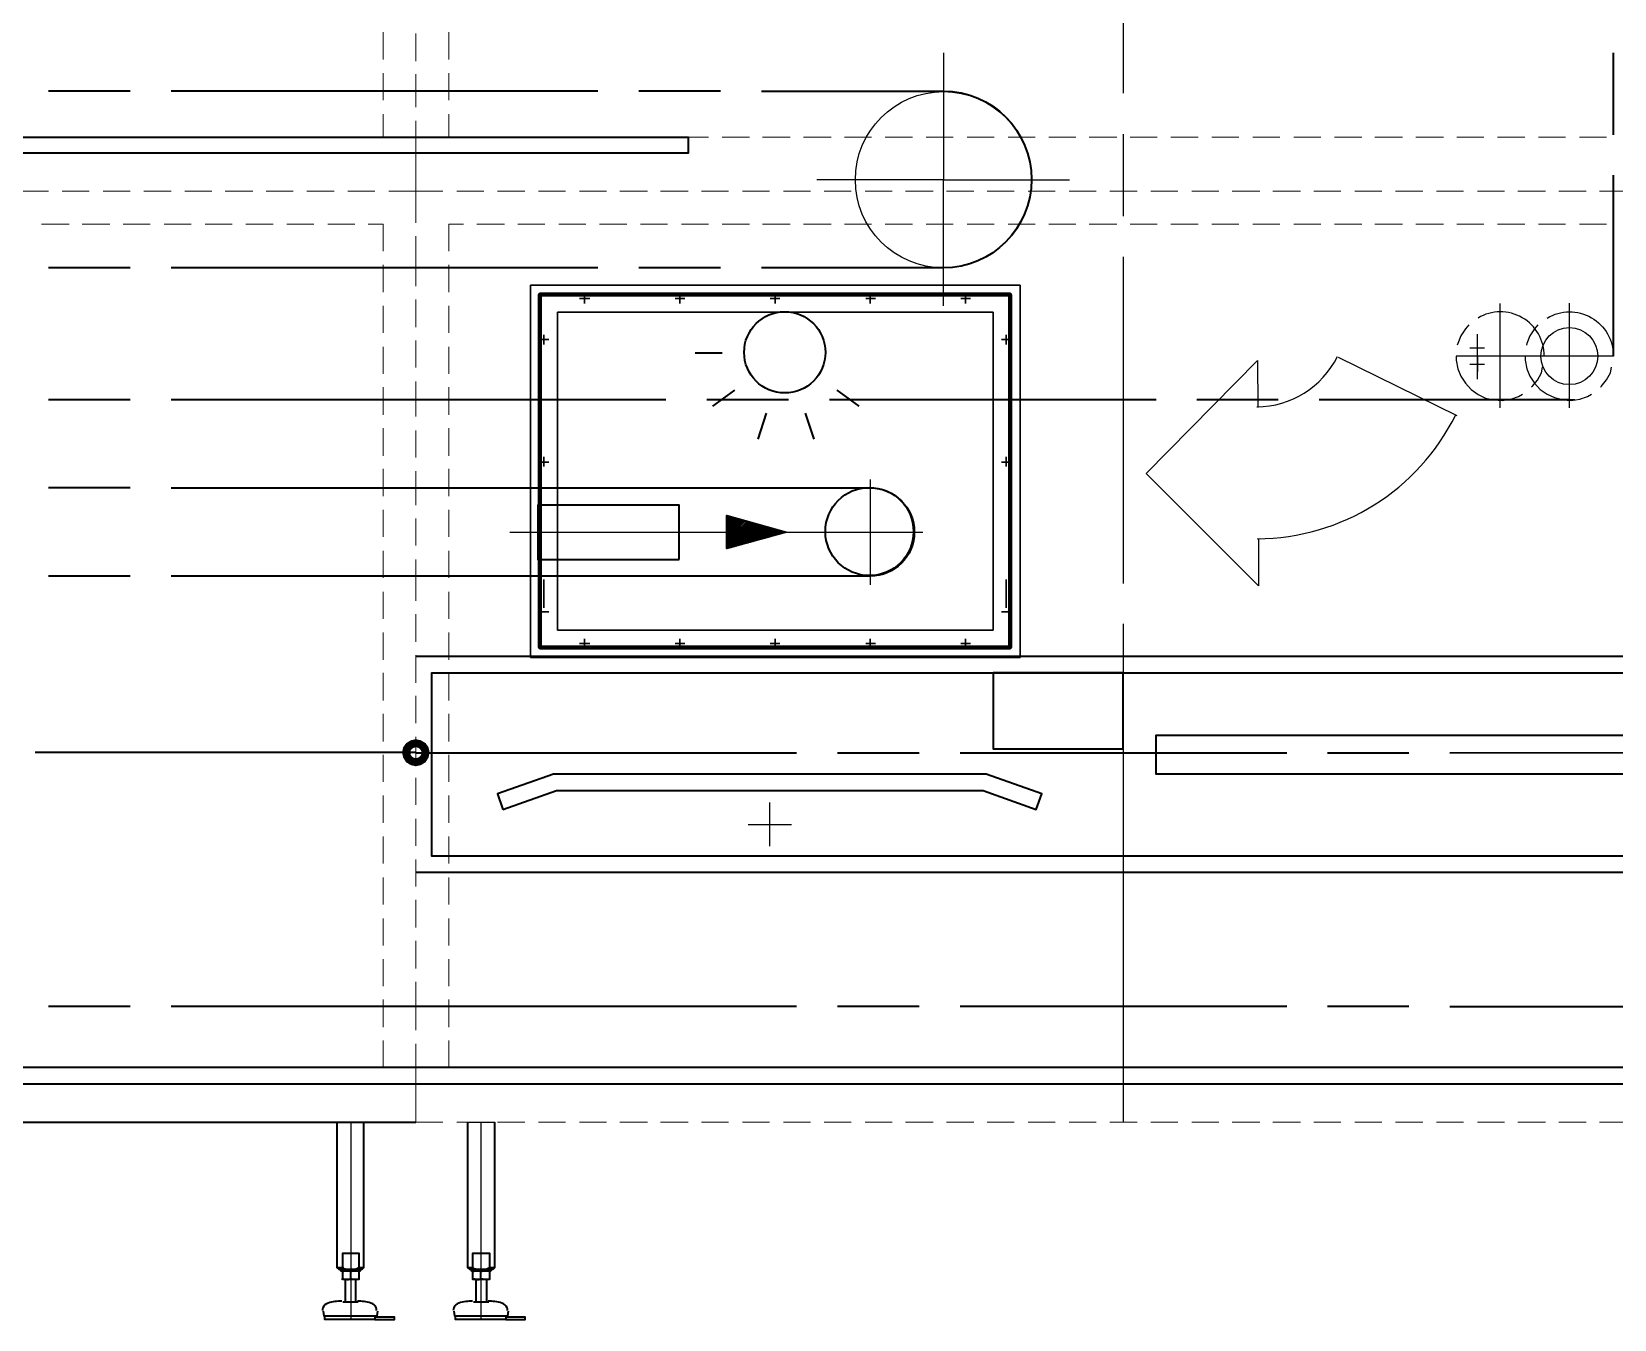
# Model space of a CAD drawing. Header units: millimetres. Extents: x 25096 to 30217, y 6541 to 10165.
# Drawn here: x 27162 to 27507.9, y 6863.4 to 7144.7 of the extents above; entities that cross this region are included whole.
import ezdxf

# ---------------------------------------------------------------- set-up
doc = ezdxf.new("R2010")
doc.units = ezdxf.units.MM
doc.layers.add('Equipment', color=123, linetype='Continuous')

# ---------------------------------------------------------------- blocks, each defined once
blk = doc.blocks.new('A$C970bf4b1')
at = {"layer": 'Equipment', "lineweight": 25}
for points in [[(-12135.7, 2852.5), (-12135.7, 2252.4)], [(-12466, 2326.5), (-12466, 2093.6), (-12234.2, 2093.6)], [(-12135.7, 2177.2), (-12135.7, 2026.9)], [(-12466, 1861.8), (-12466, 2093.6), (-12698.8, 2093.6)], [(-12135.7, 1951.8), (-12135.7, 1351.6)], [(-13134.9, 1875.6), (-13115.9, 1875.6), (-13134.9, 1875.6)], [(-13125.4, 1866.1), (-13125.4, 1884.1), (-13125.4, 1866.1)], [(-12959.2, 1875.6), (-12941.2, 1875.6), (-12959.2, 1875.6)], [(-12950.7, 1884.1), (-12950.7, 1866.1), (-12950.7, 1884.1)], [(-12766.6, 1875.6), (-12784.6, 1875.6), (-12766.6, 1875.6)], [(-12775, 1884.1), (-12775, 1866.1), (-12775, 1884.1)], [(-12590.9, 1875.6), (-12608.9, 1875.6), (-12590.9, 1875.6)], [(-12600.4, 1884.1), (-12600.4, 1866.1), (-12600.4, 1884.1)], [(-12416.2, 1875.6), (-12434.2, 1875.6), (-12416.2, 1875.6)], [(-12425.7, 1866.1), (-12425.7, 1884.1), (-12425.7, 1866.1)], [(-11443.5, 1866.1), (-11443.5, 1674.5)], [(-11316.5, 1867.1), (-11316.5, 1674.5)], [(-13200.5, 1790.9), (-13200.5, 1808.9), (-13200.5, 1790.9)], [(-12350.6, 1790.9), (-12350.6, 1808.9), (-12350.6, 1790.9)], [(-11500.7, 1826.9), (-11507, 1819.5), (-11515.5, 1806.8), (-11520.8, 1793), (-11521.8, 1789.8)], [(-11484.8, 1727.4), (-11484.8, 1810)], [(-11373.6, 1826.9), (-11380, 1819.5), (-11388.5, 1806.8), (-11393.8, 1793), (-11394.8, 1789.8)], [(-13209, 1800.4), (-13191, 1800.4), (-13209, 1800.4)], [(-12341.1, 1800.4), (-12359.1, 1800.4), (-12341.1, 1800.4)], [(-11498.5, 1784.6), (-11472.1, 1784.6)], [(-11887, 1433.1), (-11887, 1347.4), (-12093.4, 1553.8), (-11889.1, 1761.3), (-12093.4, 1553.8)], [(-11889.1, 1761.3), (-11888.1, 1675.5)], [(-11740.9, 1767.6), (-11522.9, 1660.7)], [(-11498.5, 1754.9), (-11472.1, 1754.9)], [(-11484.8, 1768.7), (-11484.8, 1741.2)], [(-11396.9, 1769.7), (-11396.9, 1762.3), (-11393.8, 1746.5), (-11388.5, 1732.7), (-11380, 1720), (-11369.4, 1708.3), (-11356.7, 1699.9), (-11342.9, 1693.5), (-11327.1, 1689.3), (-11312.3, 1688.2), (-11296.4, 1690.4), (-11282.6, 1695.6), (-11275.2, 1699.9)], [(-11385.3, 1712.6), (-11384.2, 1713.6), (-11374.7, 1725.3), (-11367.3, 1739), (-11365.2, 1749.6)], [(-11258.3, 1712.6), (-11257.2, 1713.6), (-11247.7, 1726.3), (-11240.3, 1739), (-11238.2, 1749.6)], [(-11305.9, 1689.3), (-11581.1, 1689.3)], [(-13209, 1575), (-13191, 1575), (-13209, 1575)], [(-13200.5, 1566.5), (-13200.5, 1584.5), (-13200.5, 1566.5)], [(-12341.1, 1575), (-12359.1, 1575), (-12341.1, 1575)], [(-12350.6, 1566.5), (-12350.6, 1584.5), (-12350.6, 1566.5)], [(-12600.4, 1543.2), (-12600.4, 1349.5)], [(-13263, 1445.9), (-12504.1, 1445.9)], [(-13200.5, 1307.2), (-13200.5, 1359.1), (-13200.5, 1307.2)], [(-12350.6, 1307.2), (-12350.6, 1359.1), (-12350.6, 1307.2)], [(-13209, 1299.8), (-13191, 1299.8), (-13209, 1299.8)], [(-12341.1, 1299.8), (-12359.1, 1299.8), (-12341.1, 1299.8)], [(-12135.7, 1277.6), (-12135.7, 1127.3)], [(-13134.9, 1241.6), (-13115.9, 1241.6), (-13134.9, 1241.6)], [(-13125.4, 1250), (-13125.4, 1232), (-13125.4, 1250)], [(-12959.2, 1241.6), (-12941.2, 1241.6), (-12959.2, 1241.6)], [(-12950.7, 1250), (-12950.7, 1232), (-12950.7, 1250)], [(-12766.6, 1241.6), (-12784.6, 1241.6), (-12766.6, 1241.6)], [(-12775, 1250), (-12775, 1232), (-12775, 1250)], [(-12590.9, 1241.6), (-12608.9, 1241.6), (-12590.9, 1241.6)], [(-12600.4, 1250), (-12600.4, 1232), (-12600.4, 1250)], [(-12416.2, 1241.6), (-12434.2, 1241.6), (-12416.2, 1241.6)], [(-12425.7, 1250), (-12425.7, 1232), (-12425.7, 1250)], [(-12135.7, 1052.1), (-12135.7, 362)], [(-12785.6, 949.4), (-12785.6, 869)], [(-12824.8, 909.2), (-12745.4, 909.2)], [(-13580.5, 362), (-13555.1, 362), (-13530.8, 362)], [(-13555.1, 362), (-13555.1, 0)], [(-13340.3, 362), (-13315.9, 362), (-13290.5, 362)], [(-13315.9, 362), (-13315.9, 0)]]:
    blk.add_lwpolyline(points, dxfattribs=at)
at = {"layer": 'Equipment', "lineweight": 20}
for points in [[(-13495.8, 2364.6), (-13495.8, 2314.8)], [(-13435.5, 2311.7), (-13435.5, 2362.5)], [(-13375.2, 2314.8), (-13375.2, 2364.6)], [(-13495.8, 2289.4), (-13495.8, 2239.7)], [(-13435.5, 2227), (-13435.5, 2256.6), (-13435.5, 2287.3)], [(-13375.2, 2239.7), (-13375.2, 2289.4)], [(-13495.8, 2214.3), (-13495.8, 2172), (-13523.4, 2172)], [(-13347.7, 2172), (-13375.2, 2172), (-13375.2, 2214.3)], [(-13435.5, 2014.2), (-13435.5, 2072.5), (-13385.8, 2072.5), (-13435.5, 2072.5), (-13435.5, 2142.3), (-13435.5, 2172), (-13435.5, 2201.6)], [(-14072.7, 2172), (-14123.5, 2172)], [(-13997.6, 2172), (-14048.4, 2172)], [(-13923.5, 2172), (-13973.2, 2172)], [(-13848.3, 2172), (-13898.1, 2172)], [(-13773.2, 2172), (-13822.9, 2172)], [(-13698, 2172), (-13747.8, 2172)], [(-13622.9, 2172), (-13672.6, 2172)], [(-13547.7, 2172), (-13597.5, 2172)], [(-13272.5, 2172), (-13323.3, 2172)], [(-13198.4, 2172), (-13248.2, 2172)], [(-13123.3, 2172), (-13173, 2172)], [(-13048.1, 2172), (-13097.9, 2172)], [(-12973, 2172), (-13022.7, 2172)], [(-12897.8, 2172), (-12947.6, 2172)], [(-12822.7, 2172), (-12872.4, 2172)], [(-12747.5, 2172), (-12798.3, 2172)], [(-12672.4, 2172), (-12723.2, 2172)], [(-12598.3, 2172), (-12648, 2172)], [(-12523.1, 2172), (-12572.9, 2172)], [(-12448, 2172), (-12497.7, 2172)], [(-12372.8, 2172), (-12422.6, 2172)], [(-12297.7, 2172), (-12347.4, 2172)], [(-12222.5, 2172), (-12272.3, 2172)], [(-12147.4, 2172), (-12198.2, 2172)], [(-12073.3, 2172), (-12123, 2172)], [(-11998.1, 2172), (-12047.9, 2172)], [(-11923, 2172), (-11972.7, 2172)], [(-11847.8, 2172), (-11897.6, 2172)], [(-11772.7, 2172), (-11822.4, 2172)], [(-11697.5, 2172), (-11747.3, 2172)], [(-11622.4, 2172), (-11673.2, 2172)], [(-11547.2, 2172), (-11598, 2172)], [(-11473.1, 2172), (-11522.9, 2172)], [(-11398, 2172), (-11447.7, 2172)], [(-11322.8, 2172), (-11372.6, 2172)], [(-11247.7, 2172), (-11297.4, 2172)], [(-14123.5, 2012.1), (-14072.7, 2012.1)], [(-14048.4, 2012.1), (-13997.6, 2012.1)], [(-13973.2, 2012.1), (-13923.5, 2012.1)], [(-13898.1, 2012.1), (-13848.3, 2012.1)], [(-13822.9, 2012.1), (-13773.2, 2012.1)], [(-13747.8, 2012.1), (-13698, 2012.1)], [(-13672.6, 2012.1), (-13622.9, 2012.1)], [(-13597.5, 2012.1), (-13547.7, 2012.1)], [(-13523.4, 2012.1), (-13495.8, 2012.1), (-13495.8, 1962.4)], [(-13375.2, 1962.4), (-13375.2, 2012.1), (-13347.7, 2012.1)], [(-13323.3, 2012.1), (-13272.5, 2012.1)], [(-13248.2, 2012.1), (-13198.4, 2012.1)], [(-13173, 2012.1), (-13123.3, 2012.1)], [(-13097.9, 2012.1), (-13048.1, 2012.1)], [(-13022.7, 2012.1), (-12973, 2012.1)], [(-12947.6, 2012.1), (-12897.8, 2012.1)], [(-12872.4, 2012.1), (-12822.7, 2012.1)], [(-12798.3, 2012.1), (-12747.5, 2012.1)], [(-12723.2, 2012.1), (-12672.4, 2012.1)], [(-12648, 2012.1), (-12598.3, 2012.1)], [(-12572.9, 2012.1), (-12523.1, 2012.1)], [(-12497.7, 2012.1), (-12448, 2012.1)], [(-12422.6, 2012.1), (-12372.8, 2012.1)], [(-12347.4, 2012.1), (-12297.7, 2012.1)], [(-12272.3, 2012.1), (-12222.5, 2012.1)], [(-12198.2, 2012.1), (-12147.4, 2012.1)], [(-12123, 2012.1), (-12073.3, 2012.1)], [(-12047.9, 2012.1), (-11998.1, 2012.1)], [(-11972.7, 2012.1), (-11923, 2012.1)], [(-11897.6, 2012.1), (-11847.8, 2012.1)], [(-11822.4, 2012.1), (-11772.7, 2012.1)], [(-11747.3, 2012.1), (-11697.5, 2012.1)], [(-11673.2, 2012.1), (-11622.4, 2012.1)], [(-11598, 2012.1), (-11547.2, 2012.1)], [(-11522.9, 2012.1), (-11473.1, 2012.1)], [(-11447.7, 2012.1), (-11398, 2012.1)], [(-11372.6, 2012.1), (-11322.8, 2012.1)], [(-11297.4, 2012.1), (-11247.7, 2012.1)], [(-13435.5, 1897.8), (-13435.5, 1931.7), (-13435.5, 1989.9)], [(-13495.8, 1937), (-13495.8, 1887.2)], [(-13375.2, 1887.2), (-13375.2, 1937)], [(-13495.8, 1861.8), (-13495.8, 1812.1)], [(-13435.5, 1822.7), (-13435.5, 1873.5)], [(-13375.2, 1812.1), (-13375.2, 1861.8)], [(-13495.8, 1786.7), (-13495.8, 1736.9)], [(-13435.5, 1748.6), (-13435.5, 1798.3)], [(-13375.2, 1736.9), (-13375.2, 1786.7)], [(-13435.5, 1658.6), (-13435.5, 1689.3), (-13435.5, 1723.2)], [(-13495.8, 1712.6), (-13495.8, 1661.8)], [(-13375.2, 1661.8), (-13375.2, 1712.6)], [(-13495.8, 1637.4), (-13495.8, 1586.6)], [(-13435.5, 1583.5), (-13435.5, 1633.2)], [(-13375.2, 1586.6), (-13375.2, 1637.4)], [(-13495.8, 1562.3), (-13495.8, 1512.5)], [(-13435.5, 1495.6), (-13435.5, 1527.4), (-13435.5, 1558)], [(-13375.2, 1512.5), (-13375.2, 1562.3)], [(-13495.8, 1487.1), (-13495.8, 1437.4)], [(-13375.2, 1437.4), (-13375.2, 1487.1)], [(-13435.5, 1421.5), (-13435.5, 1471.3)], [(-13495.8, 1412), (-13495.8, 1362.2)], [(-13435.5, 1319.9), (-13435.5, 1365.4), (-13435.5, 1396.1)], [(-13375.2, 1362.2), (-13375.2, 1412)], [(-13495.8, 1336.8), (-13495.8, 1287.1)], [(-13375.2, 1287.1), (-13375.2, 1336.8)], [(-13435.5, 1244.7), (-13435.5, 1295.6)], [(-13495.8, 1261.7), (-13495.8, 1211.9)], [(-13375.2, 1211.9), (-13375.2, 1261.7)], [(-13435.5, 1169.6), (-13435.5, 1220.4)], [(-13495.8, 1187.6), (-13495.8, 1136.8)], [(-13375.2, 1136.8), (-13375.2, 1187.6)], [(-13435.5, 1095.5), (-13435.5, 1145.2)], [(-13495.8, 1112.4), (-13495.8, 1061.6)], [(-13375.2, 1061.6), (-13375.2, 1112.4)], [(-13435.5, 1020.4), (-13435.5, 1070.1)], [(-13495.8, 1037.3), (-13495.8, 987.5)], [(-13375.2, 987.5), (-13375.2, 1037.3)], [(-13435.5, 945.2), (-13435.5, 994.9)], [(-13495.8, 962.1), (-13495.8, 912.4)], [(-13375.2, 912.4), (-13375.2, 962.1)], [(-13435.5, 870.1), (-13435.5, 919.8)], [(-13495.8, 887), (-13495.8, 837.2)], [(-13375.2, 837.2), (-13375.2, 887)], [(-13435.5, 794.9), (-13435.5, 844.6)], [(-13495.8, 811.8), (-13495.8, 762.1)], [(-13375.2, 762.1), (-13375.2, 811.8)], [(-13435.5, 719.8), (-13435.5, 770.6)], [(-13495.8, 736.7), (-13495.8, 686.9)], [(-13375.2, 686.9), (-13375.2, 736.7)], [(-13435.5, 644.6), (-13435.5, 695.4)], [(-13495.8, 661.5), (-13495.8, 611.8)], [(-13375.2, 611.8), (-13375.2, 661.5)], [(-13435.5, 531.3), (-13435.5, 574.7), (-13435.5, 620.3)], [(-13495.8, 587.4), (-13495.8, 536.6)], [(-13375.2, 536.6), (-13375.2, 587.4)], [(-13495.8, 512.3), (-13495.8, 462.5), (-13523.4, 462.5)], [(-13385.8, 362), (-13435.5, 362), (-13435.5, 431.9), (-13435.5, 462.5), (-13435.5, 505.9)], [(-13347.7, 462.5), (-13375.2, 462.5), (-13375.2, 512.3)], [(-14072.7, 462.5), (-14123.5, 462.5)], [(-13997.6, 462.5), (-14048.4, 462.5)], [(-13923.5, 462.5), (-13973.2, 462.5)], [(-13848.3, 462.5), (-13898.1, 462.5)], [(-13773.2, 462.5), (-13822.9, 462.5)], [(-13698, 462.5), (-13747.8, 462.5)], [(-13622.9, 462.5), (-13672.6, 462.5)], [(-13547.7, 462.5), (-13597.5, 462.5)], [(-13272.5, 462.5), (-13323.3, 462.5)], [(-13198.4, 462.5), (-13248.2, 462.5)], [(-13123.3, 462.5), (-13173, 462.5)], [(-13048.1, 462.5), (-13097.9, 462.5)], [(-12973, 462.5), (-13022.7, 462.5)], [(-12897.8, 462.5), (-12947.6, 462.5)], [(-12822.7, 462.5), (-12872.4, 462.5)], [(-12747.5, 462.5), (-12798.3, 462.5)], [(-12672.4, 462.5), (-12723.2, 462.5)], [(-12598.3, 462.5), (-12648, 462.5)], [(-12523.1, 462.5), (-12572.9, 462.5)], [(-12448, 462.5), (-12497.7, 462.5)], [(-12372.8, 462.5), (-12422.6, 462.5)], [(-12297.7, 462.5), (-12347.4, 462.5)], [(-12222.5, 462.5), (-12272.3, 462.5)], [(-12147.4, 462.5), (-12198.2, 462.5)], [(-12073.3, 462.5), (-12123, 462.5)], [(-11998.1, 462.5), (-12047.9, 462.5)], [(-11923, 462.5), (-11972.7, 462.5)], [(-11847.8, 462.5), (-11897.6, 462.5)], [(-11772.7, 462.5), (-11822.4, 462.5)], [(-11697.5, 462.5), (-11747.3, 462.5)], [(-11622.4, 462.5), (-11673.2, 462.5)], [(-11547.2, 462.5), (-11598, 462.5)], [(-11473.1, 462.5), (-11522.9, 462.5)], [(-11398, 462.5), (-11447.7, 462.5)], [(-11322.8, 462.5), (-11372.6, 462.5)], [(-11247.7, 462.5), (-11297.4, 462.5)], [(-13310.6, 362), (-13360.4, 362)], [(-13235.5, 362), (-13285.2, 362)], [(-13160.3, 362), (-13210.1, 362)], [(-13085.2, 362), (-13134.9, 362)], [(-13010, 362), (-13060.8, 362)], [(-12934.9, 362), (-12985.7, 362)], [(-12860.8, 362), (-12910.5, 362)], [(-12785.6, 362), (-12835.4, 362)], [(-12710.5, 362), (-12760.2, 362)], [(-12635.3, 362), (-12685.1, 362)], [(-12560.2, 362), (-12609.9, 362)], [(-12485, 362), (-12535.8, 362)], [(-12409.9, 362), (-12460.7, 362)], [(-12335.8, 362), (-12385.5, 362)], [(-12260.6, 362), (-12310.4, 362)], [(-12185.5, 362), (-12235.2, 362)], [(-12110.3, 362), (-12160.1, 362)], [(-12035.2, 362), (-12084.9, 362)], [(-11960, 362), (-12009.8, 362)], [(-11884.9, 362), (-11935.7, 362)], [(-11809.7, 362), (-11860.5, 362)], [(-11735.6, 362), (-11785.4, 362)], [(-11660.5, 362), (-11710.2, 362)], [(-11585.3, 362), (-11635.1, 362)], [(-11510.2, 362), (-11559.9, 362)], [(-11435, 362), (-11484.8, 362)], [(-11359.9, 362), (-11410.7, 362)], [(-11284.7, 362), (-11335.5, 362)], [(-11210.6, 362), (-11260.4, 362)]]:
    blk.add_lwpolyline(points, dxfattribs=at)
at = {"layer": 'Equipment', "lineweight": 35}
for points in [[(-11235, 2176.2), (-11235, 2326.5)], [(-13960.5, 2256.6), (-14110.8, 2256.6)], [(-13101, 2256.6), (-13435.5, 2256.6), (-13885.4, 2256.6)], [(-12875.6, 2256.6), (-13025.9, 2256.6)], [(-11235, 1769.7), (-11235, 2102.1)], [(-13960.5, 1931.7), (-14110.8, 1931.7)], [(-13101, 1931.7), (-13435.5, 1931.7), (-13885.4, 1931.7)], [(-12875.6, 1931.7), (-13025.9, 1931.7)], [(-12872.4, 1775), (-12922.2, 1775)], [(-13960.5, 1689.3), (-14110.8, 1689.3)], [(-12976.1, 1689.3), (-13435.5, 1689.3), (-13885.4, 1689.3)], [(-12750.7, 1689.3), (-12901, 1689.3)], [(-12850.2, 1707.3), (-12890.4, 1677.7)], [(-12075.4, 1689.3), (-12675.5, 1689.3)], [(-12661.8, 1707.3), (-12621.6, 1677.7)], [(-11851, 1689.3), (-12000.2, 1689.3)], [(-11316.5, 1689.3), (-11775.9, 1689.3)], [(-12792, 1665), (-12806.8, 1617.3)], [(-12720, 1665), (-12704.1, 1617.3)], [(-13960.5, 1527.4), (-14110.8, 1527.4)], [(-12863.9, 1416.2), (-12863.9, 1476.5), (-12754.9, 1445.9), (-12863.9, 1416.2), (-12817.4, 1462.8)], [(-12863.9, 1473.4), (-12861.8, 1475.5)], [(-12863.9, 1467), (-12856.5, 1474.4)], [(-12863.9, 1470.2), (-12859.7, 1474.4)], [(-12863.9, 1463.8), (-12854.4, 1473.4)], [(-12863.9, 1457.5), (-12849.1, 1472.3)], [(-12863.9, 1460.7), (-12852.3, 1472.3)], [(-12863.9, 1454.3), (-12847, 1471.3)], [(-12863.9, 1451.1), (-12844.9, 1470.2)], [(-12863.9, 1448), (-12841.7, 1470.2)], [(-12863.9, 1444.8), (-12839.6, 1469.1)], [(-12863.9, 1441.6), (-12837.5, 1469.1)], [(-12863.9, 1438.4), (-12834.3, 1468.1)], [(-12863.9, 1435.3), (-12832.2, 1467)], [(-12863.9, 1432.1), (-12830.1, 1467)], [(-12863.9, 1428.9), (-12826.9, 1466)], [(-12863.9, 1425.7), (-12824.8, 1464.9)], [(-12863.9, 1422.6), (-12821.6, 1464.9)], [(-12863.9, 1419.4), (-12819.5, 1463.8)], [(-12859.7, 1417.3), (-12814.2, 1462.8)], [(-12855.5, 1418.3), (-12812.1, 1461.7)], [(-12851.2, 1419.4), (-12810, 1460.7)], [(-12847, 1420.4), (-12806.8, 1460.7)], [(-12842.8, 1422.6), (-12804.7, 1459.6)], [(-12837.5, 1423.6), (-12802.6, 1458.6)], [(-12833.3, 1424.7), (-12799.4, 1458.6)], [(-12829, 1425.7), (-12797.3, 1457.5)], [(-12824.8, 1426.8), (-12795.1, 1457.5)], [(-12820.6, 1427.9), (-12792, 1456.4)], [(-12816.3, 1428.9), (-12789.9, 1455.4)], [(-12812.1, 1431), (-12787.7, 1455.4)], [(-12806.8, 1432.1), (-12784.6, 1454.3)], [(-12802.6, 1433.1), (-12782.4, 1453.3)], [(-12798.3, 1434.2), (-12779.3, 1453.3)], [(-12794.1, 1435.3), (-12777.2, 1452.2)], [(-12789.9, 1436.3), (-12775, 1451.1)], [(-12785.6, 1437.4), (-12771.9, 1451.1)], [(-12781.4, 1439.5), (-12769.7, 1450.1)], [(-12776.1, 1440.6), (-12767.6, 1449)], [(-12771.9, 1441.6), (-12764.5, 1449)], [(-12767.6, 1442.7), (-12762.3, 1448)], [(-12763.4, 1443.7), (-12760.2, 1446.9)], [(-12759.2, 1444.8), (-12757, 1446.9)], [(-13960.5, 1365.4), (-14110.8, 1365.4)], [(-13435.5, 1218.3), (-10834.9, 1218.3)], [(-6565.1, 851), (-4429.1, 851), (-4429.1, 362), (-6565.1, 362), (-6565.1, 851), (-7784.4, 851), (-8700, 851), (-10834.9, 851), (-13405.9, 851), (-13405.9, 1187.6), (-10834.9, 1187.6)], [(-13435.5, 1041.5), (-14135.2, 1041.5)], [(-13435.5, 1040.5), (-12735.9, 1040.5)], [(-12660.7, 1040.5), (-12510.4, 1040.5)], [(-12435.3, 1040.5), (-11835.1, 1040.5)], [(-11760, 1040.5), (-11610.7, 1040.5)], [(-11535.6, 1040.5), (-10834.9, 1041.5), (-10368.1, 1041.5)], [(-13435.5, 821.4), (-10834.9, 821.4), (-8700, 821.4), (-7784.4, 821.4), (-6565.1, 821.4)], [(-13960.5, 574.7), (-14110.8, 574.7)], [(-12735.9, 574.7), (-13435.5, 574.7), (-13885.4, 574.7)], [(-12510.4, 574.7), (-12660.7, 574.7)], [(-11835.1, 574.7), (-12435.3, 574.7)], [(-11610.7, 574.7), (-11760, 574.7)], [(-11535.6, 574.7), (-10834.9, 574.7), (-10368.1, 574.7)], [(-10834.9, 462.5), (-13435.5, 462.5), (-17335.9, 462.5), (-21236.3, 462.5), (-25136.8, 462.5)], [(-10834.9, 431.9), (-13435.5, 431.9), (-17335.9, 431.9), (-21236.3, 431.9), (-25136.8, 431.9)], [(-25136.8, 362), (-21236.3, 362), (-17335.9, 362), (-13435.5, 362)], [(-13580.5, 362), (-13580.5, 95.3), (-13577.3, 92.1), (-13564.6, 92.1), (-13567.8, 93.1), (-13569.9, 95.3)], [(-13555.1, 362), (-13555.1, 362)], [(-13546.7, 92.1), (-13534, 92.1), (-13530.8, 95.3), (-13530.8, 362)], [(-13340.3, 362), (-13340.3, 95.3), (-13337.1, 92.1), (-13324.4, 92.1), (-13327.6, 93.1), (-13330.7, 95.3)], [(-13315.9, 362), (-13315.9, 362)], [(-13306.4, 92.1), (-13293.7, 92.1), (-13290.5, 95.3), (-13290.5, 362)], [(-13580.5, 95.3), (-13569.9, 95.3), (-13569.9, 121.7), (-13540.3, 121.7), (-13540.3, 95.3), (-13530.8, 95.3)], [(-13340.3, 95.3), (-13330.7, 95.3), (-13330.7, 121.7), (-13300, 121.7), (-13300, 95.3), (-13290.5, 95.3)], [(-13574.2, 92.1), (-13574.2, 90), (-13573.1, 88.9), (-13538.2, 88.9), (-13537.1, 90), (-13537.1, 92.1)], [(-13574.2, 90), (-13537.1, 90)], [(-13562.5, 73), (-13569.9, 73), (-13569.9, 74.1), (-13569.9, 87.9), (-13566.8, 88.9), (-13562.5, 88.9)], [(-13569.9, 88.9), (-13569.9, 87.9)], [(-13564.6, 92.1), (-13546.7, 92.1), (-13540.3, 95.3)], [(-13540.3, 88.9), (-13540.3, 87.9), (-13540.3, 74.1), (-13544.5, 73), (-13547.7, 73), (-13562.5, 73), (-13559.4, 73), (-13555.1, 74.1), (-13555.1, 87.9), (-13551.9, 88.9), (-13547.7, 88.9)], [(-13333.9, 92.1), (-13333.9, 90), (-13332.8, 88.9), (-13297.9, 88.9), (-13296.9, 90), (-13296.9, 92.1)], [(-13333.9, 90), (-13296.9, 90)], [(-13323.3, 73), (-13330.7, 73), (-13330.7, 74.1), (-13330.7, 87.9), (-13326.5, 88.9), (-13323.3, 88.9)], [(-13330.7, 88.9), (-13330.7, 87.9)], [(-13324.4, 92.1), (-13306.4, 92.1), (-13300, 95.3)], [(-13300, 88.9), (-13300, 87.9), (-13300, 74.1), (-13304.3, 73), (-13307.4, 73), (-13323.3, 73), (-13319.1, 73), (-13315.9, 74.1), (-13315.9, 87.9), (-13311.7, 88.9), (-13307.4, 88.9)], [(-13565.7, 73), (-13565.7, 31.8)], [(-13540.3, 74.1), (-13540.3, 73), (-13547.7, 73)], [(-13545.6, 31.8), (-13545.6, 73)], [(-13325.4, 73), (-13325.4, 31.8)], [(-13300, 74.1), (-13300, 73), (-13307.4, 73)], [(-13305.3, 31.8), (-13305.3, 73)], [(-13541.4, 31.8), (-13569.9, 31.8)], [(-13301.1, 31.8), (-13329.7, 31.8)], [(-13605.9, 14.8), (-13604.9, 6.4), (-13506.4, 6.4), (-13505.4, 14.8)], [(-13510.7, 0), (-13488.4, 0), (-13474.7, 0), (-13474.7, 4.2), (-13488.4, 4.2), (-13510.7, 4.2), (-13510.7, 0), (-13602.8, 0), (-13602.8, 6.4)], [(-13508.5, 4.2), (-13508.5, 6.4)], [(-13365.7, 14.8), (-13364.6, 6.4), (-13266.2, 6.4), (-13265.1, 14.8)], [(-13270.4, 0), (-13248.2, 0), (-13234.4, 0), (-13234.4, 4.2), (-13248.2, 4.2), (-13270.4, 4.2), (-13270.4, 0), (-13362.5, 0), (-13362.5, 6.4)], [(-13268.3, 4.2), (-13268.3, 6.4)]]:
    blk.add_lwpolyline(points, dxfattribs=at)
for points in [[(-12800.4, 2256.6), (-12466, 2256.6, -0.996748), (-12466, 1931.7), (-12800.4, 1931.7)], [(-13885.4, 1527.4), (-13435.5, 1527.4), (-12600.4, 1527.4, -0.998281), (-12600.4, 1365.4), (-13435.5, 1365.4), (-13885.4, 1365.4)], [(-13571.6, 33.6, 0.063626), (-13596.6, 30, 0.236851), (-13606.3, 21, 0.11896), (-13607, 16.4)], [(-13507.6, 16.4, 0.11896), (-13508.3, 21, 0.236851), (-13518, 30, 0.063626), (-13543, 33.6)], [(-13331.3, 33.6, 0.063626), (-13356.3, 30, 0.236851), (-13366, 21, 0.11896), (-13366.7, 16.4)], [(-13267.3, 16.4, 0.11896), (-13268, 21, 0.236851), (-13277.7, 30, 0.063626), (-13302.7, 33.6)]]:
    blk.add_lwpolyline(points, format="xyb", dxfattribs=at)
for points in [[(-17335.9, 2172), (-13435.5, 2172), (-12934.9, 2172), (-12934.9, 2142.3), (-13435.5, 2142.3), (-17335.9, 2142.3), (-21236.3, 2142.3), (-25136.8, 2142.3), (-25136.8, 2172), (-21236.3, 2172)], [(-12951.8, 1396.1), (-12951.8, 1495.6), (-13211.1, 1495.6), (-13211.1, 1445.9), (-13211.1, 1396.1)], [(-12374.9, 1187.6), (-12374.9, 1047.9), (-12135.7, 1047.9), (-12135.7, 1187.6)], [(-10904.7, 1073.3), (-10904.7, 1001.3), (-12075.4, 1001.3), (-12075.4, 1073.3)], [(-13275.7, 936.7), (-13177.3, 971.7), (-12392.9, 971.7), (-12295.6, 936.7), (-12285, 965.3), (-12387.6, 1001.3), (-13182.5, 1001.3), (-13285.2, 965.3)]]:
    blk.add_lwpolyline(points, close=True, dxfattribs=at)
at = {"layer": 'Equipment', "lineweight": 20}
for points in [[(-14110.8, 2072.5), (-14160.6, 2072.5)], [(-14035.7, 2072.5), (-14085.4, 2072.5)], [(-13960.5, 2072.5), (-14010.3, 2072.5)], [(-13885.4, 2072.5), (-13935.1, 2072.5)], [(-13810.2, 2072.5), (-13860, 2072.5)], [(-13735.1, 2072.5), (-13785.9, 2072.5)], [(-13661, 2072.5), (-13710.7, 2072.5)], [(-13585.8, 2072.5), (-13635.6, 2072.5)], [(-13510.7, 2072.5), (-13560.4, 2072.5)], [(-13435.5, 2072.5), (-13485.3, 2072.5)], [(-13360.4, 2072.5), (-13310.6, 2072.5)], [(-13285.2, 2072.5), (-13235.5, 2072.5)], [(-13210.1, 2072.5), (-13160.3, 2072.5)], [(-13134.9, 2072.5), (-13085.2, 2072.5)], [(-13060.8, 2072.5), (-13010, 2072.5)], [(-12985.7, 2072.5), (-12934.9, 2072.5)], [(-12910.5, 2072.5), (-12860.8, 2072.5)], [(-12835.4, 2072.5), (-12785.6, 2072.5)], [(-12760.2, 2072.5), (-12710.5, 2072.5)], [(-12685.1, 2072.5), (-12635.3, 2072.5)], [(-12609.9, 2072.5), (-12560.2, 2072.5)], [(-12535.8, 2072.5), (-12485, 2072.5)], [(-12460.7, 2072.5), (-12409.9, 2072.5)], [(-12385.5, 2072.5), (-12335.8, 2072.5)], [(-12310.4, 2072.5), (-12260.6, 2072.5)], [(-12235.2, 2072.5), (-12185.5, 2072.5)], [(-12160.1, 2072.5), (-12110.3, 2072.5)], [(-12084.9, 2072.5), (-12035.2, 2072.5)], [(-12009.8, 2072.5), (-11960, 2072.5)], [(-11935.7, 2072.5), (-11884.9, 2072.5)], [(-11860.5, 2072.5), (-11809.7, 2072.5)], [(-11785.4, 2072.5), (-11735.6, 2072.5)], [(-11710.2, 2072.5), (-11660.5, 2072.5)], [(-11635.1, 2072.5), (-11585.3, 2072.5)], [(-11559.9, 2072.5), (-11510.2, 2072.5)], [(-11484.8, 2072.5), (-11435, 2072.5)], [(-11410.7, 2072.5), (-11359.9, 2072.5)], [(-11335.5, 2072.5), (-11284.7, 2072.5)], [(-11260.4, 2072.5), (-11210.6, 2072.5)]]:
    blk.add_lwpolyline(points, close=True, dxfattribs=at)
at = {"layer": 'Equipment', "lineweight": 25}
for points in [[(-12325.2, 1899.9), (-13224.9, 1899.9)], [(-13224.9, 1899.9), (-13224.9, 1216.2)], [(-12325.2, 1216.2), (-12325.2, 1899.9)], [(-12374.9, 1850.2), (-13175.1, 1850.2)], [(-13175.1, 1850.2), (-13175.1, 1265.9)], [(-12374.9, 1265.9), (-12374.9, 1850.2)], [(-13175.1, 1265.9), (-12374.9, 1265.9)], [(-13224.9, 1216.2), (-12325.2, 1216.2)]]:
    blk.add_lwpolyline(points, close=True, dxfattribs=at)
at = {"layer": 'Equipment', "lineweight": 70}
for points in [[(-12343.2, 1883), (-13207.9, 1883)], [(-13207.9, 1883), (-13207.9, 1234.2)], [(-12343.2, 1234.2), (-12343.2, 1883)], [(-13207.9, 1234.2), (-12343.2, 1234.2)]]:
    blk.add_lwpolyline(points, close=True, dxfattribs=at)
at = {"layer": 'Equipment', "lineweight": 25}
blk.add_lwpolyline([(-11356.7, 1839.6, -0.583595), (-11235, 1769.7), (-11523.9, 1769.7), (-11523.9, 1762.3), (-11520.8, 1746.5), (-11515.5, 1732.7), (-11507, 1720), (-11496.4, 1708.3), (-11483.7, 1698.8), (-11470, 1692.5), (-11454.1, 1689.3), (-11439.3, 1688.2), (-11423.4, 1690.4), (-11409.6, 1695.6), (-11402.2, 1699.9)], format="xyb", dxfattribs=at)
at = {"layer": 'Equipment', "lineweight": 50}
blk.add_lwpolyline([(-13275.7, 952.6), (-13275.7, 952.6)], dxfattribs=at)
at = {"layer": 'Equipment', "lineweight": 25}
for centre, radius in [((-12466, 2093.6), 161.9), ((-11315.9, 1769.6), 52.3)]:
    blk.add_circle(centre, radius, dxfattribs=at)
at = {"layer": 'Equipment', "lineweight": 35}
for centre, radius in [((-12757.6, 1776.5), 74.6), ((-12602, 1447.3), 81)]:
    blk.add_circle(centre, radius, dxfattribs=at)
at = {"layer": 'Equipment', "lineweight": 25}
for centre, radius, start, end in [((-11442.6, 1770.3), 80.6, 359.6127, 120.6832), ((-11890.7, 1842.1), 165.6, 270.204, 333.7874), ((-11890.7, 1842.1), 408, 270.204, 333.7874)]:
    blk.add_arc(centre, radius, start, end, dxfattribs=at)
at = {"layer": 'Equipment', "lineweight": 35}
for centre, start, end in [((-13565.2, 68), 70.2246, 89.5165), ((-13549.3, 68), 70.2246, 89.5165), ((-13324.9, 68), 70.2246, 89.5165), ((-13310.1, 68), 70.2246, 89.5165), ((-13564.2, 96.6), 250.2246, 269.5165), ((-13549.3, 96.6), 250.2246, 269.5165), ((-13323.9, 96.6), 250.2246, 269.5165), ((-13309.1, 96.6), 250.2246, 269.5165)]:
    blk.add_arc(centre, 22.8, start, end, dxfattribs=at)
at = {"layer": 'Equipment', "transparency": 33554559}
for points in [[(-13458.8, 1051), (-13445, 1044.7), (-13460.9, 1041.5)], [(-13453.5, 1058.5), (-13442.9, 1047.9), (-13458.8, 1051)], [(-13442.9, 1047.9), (-13458.8, 1051), (-13445, 1044.7)], [(-13445, 1063.7), (-13439.7, 1050), (-13453.5, 1058.5)], [(-13439.7, 1050), (-13453.5, 1058.5), (-13442.9, 1047.9)], [(-13435.5, 1065.9), (-13435.5, 1051), (-13445, 1063.7)], [(-13435.5, 1051), (-13445, 1063.7), (-13439.7, 1050)], [(-13426, 1063.7), (-13431.3, 1050), (-13435.5, 1065.9)], [(-13431.3, 1050), (-13435.5, 1065.9), (-13435.5, 1051)], [(-13428.1, 1047.9), (-13426, 1063.7), (-13431.3, 1050)], [(-13417.5, 1058.5), (-13428.1, 1047.9), (-13426, 1063.7)], [(-13426, 1044.7), (-13417.5, 1058.5), (-13428.1, 1047.9)], [(-13412.2, 1051), (-13426, 1044.7), (-13417.5, 1058.5)], [(-13424.9, 1041.5), (-13412.2, 1051), (-13426, 1044.7)], [(-13410.1, 1041.5), (-13424.9, 1041.5), (-13412.2, 1051)], [(-13445, 1044.7), (-13460.9, 1041.5), (-13445, 1041.5)], [(-13460.9, 1041.5), (-13445, 1041.5), (-13458.8, 1032)], [(-13445, 1041.5), (-13458.8, 1032), (-13445, 1037.3)], [(-13458.8, 1032), (-13445, 1037.3), (-13453.5, 1023.5)], [(-13445, 1037.3), (-13453.5, 1023.5), (-13442.9, 1034.1)], [(-13453.5, 1023.5), (-13442.9, 1034.1), (-13445, 1018.2)], [(-13442.9, 1034.1), (-13445, 1018.2), (-13439.7, 1032)], [(-13445, 1018.2), (-13439.7, 1032), (-13435.5, 1016.1)], [(-13439.7, 1032), (-13435.5, 1016.1), (-13435.5, 1030.9)], [(-13435.5, 1030.9), (-13426, 1018.2), (-13431.3, 1032)], [(-13435.5, 1016.1), (-13435.5, 1030.9), (-13426, 1018.2)], [(-13431.3, 1032), (-13417.5, 1023.5), (-13428.1, 1034.1)], [(-13426, 1018.2), (-13431.3, 1032), (-13417.5, 1023.5)], [(-13428.1, 1034.1), (-13412.2, 1032), (-13426, 1037.3)], [(-13417.5, 1023.5), (-13428.1, 1034.1), (-13412.2, 1032)], [(-13412.2, 1032), (-13426, 1037.3), (-13410.1, 1041.5)], [(-13426, 1037.3), (-13410.1, 1041.5), (-13424.9, 1041.5)]]:
    blk.add_solid(points, dxfattribs=at)

msp = doc.modelspace()

# ---------------------------------------------------------------- block references
at = {"xscale": 0.1189320440123307, "yscale": 0.1189320440123307, "zscale": 0.1189320440123307}
msp.add_blockref('A$C970bf4b1', (28843.9, 6863.37), dxfattribs=at)

doc.saveas('drawing.dxf')
